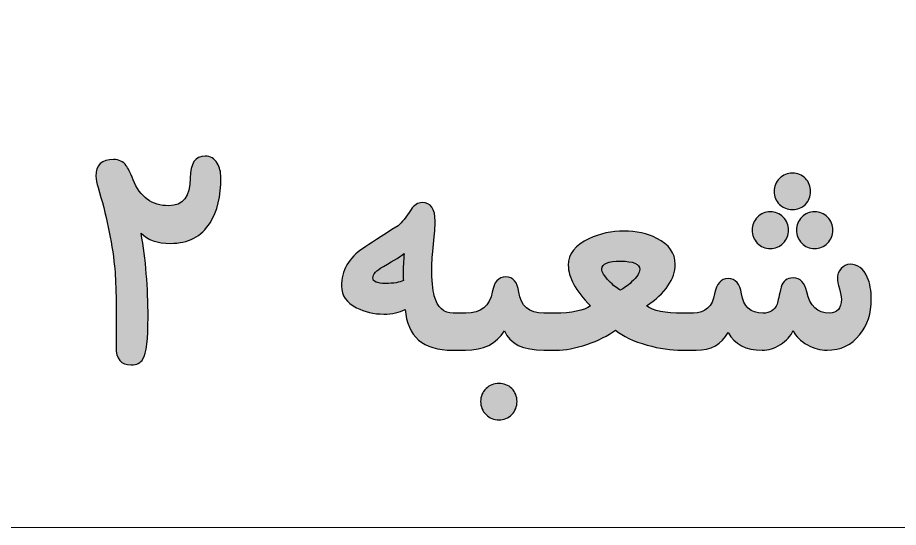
# Model space of a CAD drawing. Header units: millimetres. Extents: x -131.9 to -92.1, y -21.3 to 18.5.
# Drawn here: x -107.42 to -99.97, y -21.33 to -17.02 of the extents above; entities that cross this region are included whole.
import ezdxf

# ---------------------------------------------------------------- set-up
doc = ezdxf.new("R2010")
doc.units = ezdxf.units.MM
doc.header["$MEASUREMENT"] = 0
doc.layers.add('Layer 1', color=7, linetype='Continuous')

msp = doc.modelspace()

# ---------------------------------------------------------------- hatches: boundary and pattern name
at = {"layer": 'Layer 1', "true_color": 0x373435}
h = msp.add_hatch(color=250, dxfattribs=at)
edge = h.paths.add_edge_path()
edge.add_spline(control_points=[(-105.7035, -18.3686), (-105.7035, -18.528), (-105.7339, -18.6561), (-105.7949, -18.7522), (-105.8676, -18.8679), (-105.9793, -18.9257), (-106.1301, -18.9257), (-106.2418, -18.9257), (-106.3247, -18.8967), (-106.3785, -18.839), (-106.3395, -19.0616), (-106.3199, -19.2992), (-106.3199, -19.5515), (-106.3199, -19.7367), (-106.334, -19.8547), (-106.3629, -19.904), (-106.3824, -19.9375), (-106.416, -19.9539), (-106.4621, -19.9539), (-106.5489, -19.9539), (-106.591, -19.904), (-106.5902, -19.8032), (-106.5864, -19.4641), (-106.591, -19.2359), (-106.6036, -19.1195), (-106.627, -18.9015), (-106.6738, -18.6796), (-106.7434, -18.4546), (-106.7551, -18.4163), (-106.7614, -18.3843), (-106.7614, -18.3577), (-106.7614, -18.2631), (-106.7114, -18.2162), (-106.6114, -18.2162), (-106.5661, -18.2162), (-106.5301, -18.2334), (-106.5044, -18.2686), (-106.4895, -18.2874), (-106.4708, -18.3272), (-106.4465, -18.3874), (-106.3871, -18.5343), (-106.2863, -18.6077), (-106.145, -18.6077), (-106.0238, -18.6077), (-105.9629, -18.5296), (-105.9629, -18.3734), (-105.9629, -18.2498), (-105.9207, -18.1881), (-105.8363, -18.1881), (-105.7925, -18.1881), (-105.7582, -18.2085), (-105.7339, -18.2483), (-105.7136, -18.2819), (-105.7035, -18.3218), (-105.7035, -18.3686)], knot_values=[0, 0, 0, 0, 0.055556, 0.055556, 0.055556, 0.111111, 0.111111, 0.111111, 0.166667, 0.166667, 0.166667, 0.222222, 0.222222, 0.222222, 0.277778, 0.277778, 0.277778, 0.333333, 0.333333, 0.333333, 0.388889, 0.388889, 0.388889, 0.444444, 0.444444, 0.444444, 0.5, 0.5, 0.5, 0.555556, 0.555556, 0.555556, 0.611111, 0.611111, 0.611111, 0.666667, 0.666667, 0.666667, 0.722222, 0.722222, 0.722222, 0.777778, 0.777778, 0.777778, 0.833333, 0.833333, 0.833333, 0.888889, 0.888889, 0.888889, 0.944444, 0.944444, 0.944444, 1, 1, 1, 1], degree=3, periodic=1)
h = msp.add_hatch(color=250, dxfattribs=at)
edge = h.paths.add_edge_path()
edge.add_spline(control_points=[(-101.0203, -18.4866), (-101.0203, -18.4436), (-101.0055, -18.407), (-100.975, -18.3764), (-100.9453, -18.3467), (-100.9086, -18.3319), (-100.8657, -18.3319), (-100.8226, -18.3319), (-100.7859, -18.3467), (-100.7562, -18.3764), (-100.7273, -18.407), (-100.7125, -18.4436), (-100.7125, -18.4866), (-100.7125, -18.5296), (-100.7273, -18.5663), (-100.7562, -18.596), (-100.7859, -18.6257), (-100.8226, -18.6405), (-100.8657, -18.6405), (-100.9086, -18.6405), (-100.9453, -18.6257), (-100.975, -18.596), (-101.0055, -18.5663), (-101.0203, -18.5296), (-101.0203, -18.4866)], knot_values=[0, 0, 0, 0, 0.125, 0.125, 0.125, 0.25, 0.25, 0.25, 0.375, 0.375, 0.375, 0.5, 0.5, 0.5, 0.625, 0.625, 0.625, 0.75, 0.75, 0.75, 0.875, 0.875, 0.875, 1, 1, 1, 1], degree=3, periodic=1)
h = msp.add_hatch(color=250, dxfattribs=at)
edge = h.paths.add_edge_path()
edge.add_spline(control_points=[(-103.6478, -19.8297), (-103.6478, -19.8297), (-103.7284, -19.8297), (-103.7284, -19.8297), (-103.7284, -19.8297), (-103.7431, -19.8297), (-103.7431, -19.8297), (-103.9924, -19.8297), (-104.126, -19.7148), (-104.1432, -19.4843), (-104.1932, -19.5109), (-104.2534, -19.5242), (-104.3245, -19.5242), (-104.4088, -19.5242), (-104.4854, -19.5062), (-104.5549, -19.4703), (-104.6401, -19.4265), (-104.6831, -19.3664), (-104.6831, -19.289), (-104.6831, -19.1561), (-104.6213, -19.0484), (-104.4971, -18.9655), (-104.4463, -18.9327), (-104.3479, -18.8694), (-104.2033, -18.7765), (-104.1721, -18.7506), (-104.1353, -18.7054), (-104.0932, -18.6405), (-104.0674, -18.6007), (-104.0361, -18.5812), (-104.0001, -18.5812), (-103.9268, -18.5812), (-103.89, -18.6335), (-103.89, -18.7382), (-103.89, -18.7812), (-103.8947, -18.8461), (-103.9041, -18.9327), (-103.9135, -19.0195), (-103.9182, -19.0843), (-103.9182, -19.1273), (-103.9182, -19.2374), (-103.9111, -19.3187), (-103.8971, -19.371), (-103.8698, -19.4679), (-103.8166, -19.5163), (-103.7377, -19.5163), (-103.7377, -19.5163), (-103.7284, -19.5163), (-103.7284, -19.5163), (-103.7284, -19.5163), (-103.6478, -19.5163), (-103.6478, -19.5163), (-103.6478, -19.5163), (-103.6315, -19.5163), (-103.6315, -19.5163), (-103.501, -19.5163), (-103.426, -19.457), (-103.4064, -19.3374), (-103.3931, -19.2523), (-103.3549, -19.2093), (-103.2923, -19.2093), (-103.2291, -19.2093), (-103.1924, -19.2523), (-103.1822, -19.3374), (-103.1674, -19.457), (-103.0962, -19.5163), (-102.9689, -19.5163), (-102.9689, -19.5163), (-102.9572, -19.5163), (-102.9572, -19.5163), (-102.9572, -19.5163), (-102.8845, -19.5163), (-102.8845, -19.5163), (-102.8845, -19.5163), (-102.8791, -19.5163), (-102.8791, -19.5163), (-102.732, -19.5159), (-102.6307, -19.4957), (-102.5759, -19.4546), (-102.7008, -19.3273), (-102.7634, -19.2124), (-102.7634, -19.1101), (-102.7634, -19.0155), (-102.7048, -18.9414), (-102.5883, -18.8866), (-102.4962, -18.8437), (-102.3969, -18.8218), (-102.2907, -18.8218), (-102.1883, -18.8218), (-102.0961, -18.8421), (-102.0134, -18.8835), (-101.9102, -18.9351), (-101.8586, -19.0078), (-101.8586, -19.1007), (-101.8586, -19.2296), (-101.9399, -19.3484), (-102.1024, -19.4554), (-102.0454, -19.4961), (-101.943, -19.5163), (-101.7953, -19.5163), (-101.7953, -19.5163), (-101.7595, -19.5163), (-101.7595, -19.5163), (-101.7595, -19.5163), (-101.7095, -19.5163), (-101.7095, -19.5163), (-101.7095, -19.5163), (-101.7046, -19.5163), (-101.7046, -19.5163), (-101.6036, -19.5147), (-101.5435, -19.46), (-101.525, -19.3523), (-101.5102, -19.2672), (-101.4711, -19.2241), (-101.4094, -19.2241), (-101.3469, -19.2241), (-101.3094, -19.2672), (-101.2977, -19.3523), (-101.2828, -19.4617), (-101.2227, -19.5163), (-101.1172, -19.5163), (-101.0563, -19.5163), (-101.0156, -19.4906), (-100.9954, -19.4398), (-100.9898, -19.4125), (-100.9782, -19.3648), (-100.961, -19.2953), (-100.9476, -19.2445), (-100.9141, -19.2187), (-100.8594, -19.2187), (-100.8, -19.2187), (-100.7617, -19.2577), (-100.7445, -19.3358), (-100.7188, -19.4562), (-100.6546, -19.5163), (-100.5539, -19.5163), (-100.4859, -19.5163), (-100.4523, -19.4766), (-100.4523, -19.3977), (-100.4523, -19.3781), (-100.4578, -19.3484), (-100.4687, -19.3093), (-100.4804, -19.271), (-100.4859, -19.2413), (-100.4859, -19.2218), (-100.4859, -19.1913), (-100.475, -19.1632), (-100.4539, -19.1391), (-100.4327, -19.1148), (-100.4078, -19.1031), (-100.3773, -19.1031), (-100.3124, -19.1031), (-100.2647, -19.1391), (-100.2335, -19.2109), (-100.2101, -19.264), (-100.1984, -19.3273), (-100.1984, -19.4007), (-100.1984, -19.5179), (-100.2311, -19.6172), (-100.2968, -19.6976), (-100.3663, -19.786), (-100.4586, -19.8297), (-100.5733, -19.8297), (-100.6304, -19.8297), (-100.6852, -19.8148), (-100.739, -19.7852), (-100.7977, -19.7539), (-100.8374, -19.7132), (-100.8594, -19.664), (-100.8805, -19.7109), (-100.9171, -19.75), (-100.9679, -19.782), (-101.0187, -19.8141), (-101.0703, -19.8297), (-101.1227, -19.8297), (-101.2609, -19.8297), (-101.3562, -19.7797), (-101.4094, -19.6804), (-101.4647, -19.7792), (-101.5547, -19.8292), (-101.6797, -19.8297), (-101.6797, -19.8297), (-101.6813, -19.8297), (-101.6813, -19.8297), (-101.6813, -19.8297), (-101.7595, -19.8297), (-101.7595, -19.8297), (-101.7595, -19.8297), (-101.8008, -19.8297), (-101.8008, -19.8297), (-101.8938, -19.8297), (-101.9922, -19.8156), (-102.0961, -19.7867), (-102.2125, -19.7547), (-102.3008, -19.7125), (-102.3625, -19.6602), (-102.429, -19.7078), (-102.5094, -19.7484), (-102.6055, -19.7805), (-102.7016, -19.8133), (-102.7892, -19.8297), (-102.8681, -19.8297), (-102.8681, -19.8297), (-102.8791, -19.8297), (-102.8791, -19.8297), (-102.8791, -19.8297), (-102.9572, -19.8297), (-102.9572, -19.8297), (-102.9572, -19.8297), (-102.9689, -19.8297), (-102.9689, -19.8297), (-103.147, -19.8297), (-103.2587, -19.7749), (-103.3033, -19.6656), (-103.3706, -19.7749), (-103.4807, -19.8297), (-103.6338, -19.8297), (-103.6338, -19.8297), (-103.6478, -19.8297), (-103.6478, -19.8297)], knot_values=[0, 0, 0, 0, 0.013699, 0.013699, 0.013699, 0.027397, 0.027397, 0.027397, 0.041096, 0.041096, 0.041096, 0.054795, 0.054795, 0.054795, 0.068493, 0.068493, 0.068493, 0.082192, 0.082192, 0.082192, 0.09589, 0.09589, 0.09589, 0.109589, 0.109589, 0.109589, 0.123288, 0.123288, 0.123288, 0.136986, 0.136986, 0.136986, 0.150685, 0.150685, 0.150685, 0.164384, 0.164384, 0.164384, 0.178082, 0.178082, 0.178082, 0.191781, 0.191781, 0.191781, 0.205479, 0.205479, 0.205479, 0.219178, 0.219178, 0.219178, 0.232877, 0.232877, 0.232877, 0.246575, 0.246575, 0.246575, 0.260274, 0.260274, 0.260274, 0.273973, 0.273973, 0.273973, 0.287671, 0.287671, 0.287671, 0.30137, 0.30137, 0.30137, 0.315068, 0.315068, 0.315068, 0.328767, 0.328767, 0.328767, 0.342466, 0.342466, 0.342466, 0.356164, 0.356164, 0.356164, 0.369863, 0.369863, 0.369863, 0.383562, 0.383562, 0.383562, 0.39726, 0.39726, 0.39726, 0.410959, 0.410959, 0.410959, 0.424658, 0.424658, 0.424658, 0.438356, 0.438356, 0.438356, 0.452055, 0.452055, 0.452055, 0.465753, 0.465753, 0.465753, 0.479452, 0.479452, 0.479452, 0.493151, 0.493151, 0.493151, 0.506849, 0.506849, 0.506849, 0.520548, 0.520548, 0.520548, 0.534247, 0.534247, 0.534247, 0.547945, 0.547945, 0.547945, 0.561644, 0.561644, 0.561644, 0.575342, 0.575342, 0.575342, 0.589041, 0.589041, 0.589041, 0.60274, 0.60274, 0.60274, 0.616438, 0.616438, 0.616438, 0.630137, 0.630137, 0.630137, 0.643836, 0.643836, 0.643836, 0.657534, 0.657534, 0.657534, 0.671233, 0.671233, 0.671233, 0.684932, 0.684932, 0.684932, 0.69863, 0.69863, 0.69863, 0.712329, 0.712329, 0.712329, 0.726027, 0.726027, 0.726027, 0.739726, 0.739726, 0.739726, 0.753425, 0.753425, 0.753425, 0.767123, 0.767123, 0.767123, 0.780822, 0.780822, 0.780822, 0.794521, 0.794521, 0.794521, 0.808219, 0.808219, 0.808219, 0.821918, 0.821918, 0.821918, 0.835616, 0.835616, 0.835616, 0.849315, 0.849315, 0.849315, 0.863014, 0.863014, 0.863014, 0.876712, 0.876712, 0.876712, 0.890411, 0.890411, 0.890411, 0.90411, 0.90411, 0.90411, 0.917808, 0.917808, 0.917808, 0.931507, 0.931507, 0.931507, 0.945205, 0.945205, 0.945205, 0.958904, 0.958904, 0.958904, 0.972603, 0.972603, 0.972603, 0.986301, 0.986301, 0.986301, 1, 1, 1, 1], degree=3, periodic=1)
h = msp.add_hatch(color=250, dxfattribs=at)
edge = h.paths.add_edge_path()
edge.add_spline(control_points=[(-101.2078, -18.8139), (-101.2078, -18.7718), (-101.1929, -18.735), (-101.1625, -18.7046), (-101.132, -18.6741), (-101.0961, -18.6593), (-101.0539, -18.6593), (-101.011, -18.6593), (-100.975, -18.6741), (-100.9446, -18.7038), (-100.9141, -18.7342), (-100.8991, -18.771), (-100.8991, -18.8139), (-100.8991, -18.857), (-100.9141, -18.8929), (-100.9446, -18.9234), (-100.975, -18.9538), (-101.011, -18.9687), (-101.0539, -18.9687), (-101.0968, -18.9687), (-101.1336, -18.9538), (-101.1633, -18.9234), (-101.1929, -18.8929), (-101.2078, -18.857), (-101.2078, -18.8139)], knot_values=[0, 0, 0, 0, 0.125, 0.125, 0.125, 0.25, 0.25, 0.25, 0.375, 0.375, 0.375, 0.5, 0.5, 0.5, 0.625, 0.625, 0.625, 0.75, 0.75, 0.75, 0.875, 0.875, 0.875, 1, 1, 1, 1], degree=3, periodic=1)
h = msp.add_hatch(color=250, dxfattribs=at)
edge = h.paths.add_edge_path()
edge.add_spline(control_points=[(-100.8321, -18.8139), (-100.8321, -18.7718), (-100.8171, -18.735), (-100.7867, -18.7046), (-100.757, -18.6741), (-100.721, -18.6593), (-100.6789, -18.6593), (-100.6359, -18.6593), (-100.5992, -18.6741), (-100.5695, -18.7038), (-100.5398, -18.7342), (-100.5249, -18.771), (-100.5249, -18.8139), (-100.5249, -18.857), (-100.5398, -18.8929), (-100.5695, -18.9234), (-100.5992, -18.9538), (-100.6359, -18.9687), (-100.6789, -18.9687), (-100.7218, -18.9687), (-100.7578, -18.9538), (-100.7874, -18.9234), (-100.8171, -18.8929), (-100.8321, -18.857), (-100.8321, -18.8139)], knot_values=[0, 0, 0, 0, 0.125, 0.125, 0.125, 0.25, 0.25, 0.25, 0.375, 0.375, 0.375, 0.5, 0.5, 0.5, 0.625, 0.625, 0.625, 0.75, 0.75, 0.75, 0.875, 0.875, 0.875, 1, 1, 1, 1], degree=3, periodic=1)
h = msp.add_hatch(color=250, dxfattribs=at)
edge = h.paths.add_edge_path()
edge.add_spline(control_points=[(-104.1525, -19.0116), (-104.1737, -19.0304), (-104.2322, -19.0663), (-104.3275, -19.1203), (-104.3878, -19.1547), (-104.4174, -19.1875), (-104.4174, -19.2187), (-104.4174, -19.2492), (-104.3815, -19.2648), (-104.3095, -19.2648), (-104.2417, -19.2648), (-104.1909, -19.2562), (-104.1588, -19.239), (-104.1596, -19.2203), (-104.1604, -19.2), (-104.1604, -19.1788), (-104.1604, -19.1304), (-104.1581, -19.0749), (-104.1525, -19.0116)], knot_values=[0, 0, 0, 0, 0.166667, 0.166667, 0.166667, 0.333333, 0.333333, 0.333333, 0.5, 0.5, 0.5, 0.666667, 0.666667, 0.666667, 0.833333, 0.833333, 0.833333, 1, 1, 1, 1], degree=3, periodic=1)
h = msp.add_hatch(color=250, dxfattribs=at)
edge = h.paths.add_edge_path()
edge.add_spline(control_points=[(-102.1587, -19.146), (-102.1587, -19.0999), (-102.2125, -19.0765), (-102.3204, -19.0765), (-102.4258, -19.0765), (-102.479, -19.0984), (-102.479, -19.1421), (-102.479, -19.1672), (-102.4586, -19.2008), (-102.4189, -19.2429), (-102.3829, -19.2812), (-102.3509, -19.3078), (-102.3235, -19.321), (-102.2953, -19.3085), (-102.2633, -19.2859), (-102.2273, -19.2523), (-102.1813, -19.2101), (-102.1587, -19.1749), (-102.1587, -19.146)], knot_values=[0, 0, 0, 0, 0.166667, 0.166667, 0.166667, 0.333333, 0.333333, 0.333333, 0.5, 0.5, 0.5, 0.666667, 0.666667, 0.666667, 0.833333, 0.833333, 0.833333, 1, 1, 1, 1], degree=3, periodic=1)
h = msp.add_hatch(color=250, dxfattribs=at)
edge = h.paths.add_edge_path()
edge.add_spline(control_points=[(-103.197, -20.2633), (-103.197, -20.3063), (-103.2119, -20.3439), (-103.2409, -20.3743), (-103.2705, -20.4048), (-103.3072, -20.4196), (-103.3502, -20.4196), (-103.3931, -20.4196), (-103.4299, -20.4048), (-103.4596, -20.3743), (-103.49, -20.3439), (-103.5049, -20.3063), (-103.5049, -20.2633), (-103.5049, -20.2203), (-103.49, -20.1836), (-103.4596, -20.1547), (-103.4299, -20.125), (-103.3931, -20.1102), (-103.3502, -20.1102), (-103.3072, -20.1102), (-103.2705, -20.125), (-103.2409, -20.1547), (-103.2119, -20.1836), (-103.197, -20.2203), (-103.197, -20.2633)], knot_values=[0, 0, 0, 0, 0.125, 0.125, 0.125, 0.25, 0.25, 0.25, 0.375, 0.375, 0.375, 0.5, 0.5, 0.5, 0.625, 0.625, 0.625, 0.75, 0.75, 0.75, 0.875, 0.875, 0.875, 1, 1, 1, 1], degree=3, periodic=1)

# ---------------------------------------------------------------- linework, layer by layer
at = {"layer": 'Layer 1', "color": 250, "lineweight": 18}
msp.add_open_spline([(-128.8774, 18.4715), (-128.8774, 18.4715), (-95.0772, 18.4715), (-95.0772, 18.4715), (-93.4273, 18.4715), (-92.0773, 17.1215), (-92.0773, 15.4715), (-92.0773, 15.4715), (-92.0773, -18.3285), (-92.0773, -18.3285), (-92.0773, -19.9785), (-93.4273, -21.3285), (-95.0772, -21.3285), (-95.0772, -21.3285), (-128.8774, -21.3285), (-128.8774, -21.3285), (-130.5273, -21.3285), (-131.8773, -19.9785), (-131.8773, -18.3285), (-131.8773, -18.3285), (-131.8773, 15.4715), (-131.8773, 15.4715), (-131.8773, 17.1215), (-130.5273, 18.4715), (-128.8774, 18.4715)], degree=3, knots=[0, 0, 0, 0, 0.125, 0.125, 0.125, 0.25, 0.25, 0.25, 0.375, 0.375, 0.375, 0.5, 0.5, 0.5, 0.625, 0.625, 0.625, 0.75, 0.75, 0.75, 0.875, 0.875, 0.875, 1, 1, 1, 1], dxfattribs=at)
at = {"layer": 'Layer 1', "color": 250}
for points, knots in [([(-105.7035, -18.3686), (-105.7035, -18.528), (-105.7339, -18.6561), (-105.7949, -18.7522), (-105.8676, -18.8679), (-105.9793, -18.9257), (-106.1301, -18.9257), (-106.2418, -18.9257), (-106.3247, -18.8967), (-106.3785, -18.839), (-106.3395, -19.0616), (-106.3199, -19.2992), (-106.3199, -19.5515), (-106.3199, -19.7367), (-106.334, -19.8547), (-106.3629, -19.904), (-106.3824, -19.9375), (-106.416, -19.9539), (-106.4621, -19.9539), (-106.5489, -19.9539), (-106.591, -19.904), (-106.5902, -19.8032), (-106.5864, -19.4641), (-106.591, -19.2359), (-106.6036, -19.1195), (-106.627, -18.9015), (-106.6738, -18.6796), (-106.7434, -18.4546), (-106.7551, -18.4163), (-106.7614, -18.3843), (-106.7614, -18.3577), (-106.7614, -18.2631), (-106.7114, -18.2162), (-106.6114, -18.2162), (-106.5661, -18.2162), (-106.5301, -18.2334), (-106.5044, -18.2686), (-106.4895, -18.2874), (-106.4708, -18.3272), (-106.4465, -18.3874), (-106.3871, -18.5343), (-106.2863, -18.6077), (-106.145, -18.6077), (-106.0238, -18.6077), (-105.9629, -18.5296), (-105.9629, -18.3734), (-105.9629, -18.2498), (-105.9207, -18.1881), (-105.8363, -18.1881), (-105.7925, -18.1881), (-105.7582, -18.2085), (-105.7339, -18.2483), (-105.7136, -18.2819), (-105.7035, -18.3218), (-105.7035, -18.3686)], [0, 0, 0, 0, 0.055556, 0.055556, 0.055556, 0.111111, 0.111111, 0.111111, 0.166667, 0.166667, 0.166667, 0.222222, 0.222222, 0.222222, 0.277778, 0.277778, 0.277778, 0.333333, 0.333333, 0.333333, 0.388889, 0.388889, 0.388889, 0.444444, 0.444444, 0.444444, 0.5, 0.5, 0.5, 0.555556, 0.555556, 0.555556, 0.611111, 0.611111, 0.611111, 0.666667, 0.666667, 0.666667, 0.722222, 0.722222, 0.722222, 0.777778, 0.777778, 0.777778, 0.833333, 0.833333, 0.833333, 0.888889, 0.888889, 0.888889, 0.944444, 0.944444, 0.944444, 1, 1, 1, 1]), ([(-101.0203, -18.4866), (-101.0203, -18.4436), (-101.0055, -18.407), (-100.975, -18.3764), (-100.9453, -18.3467), (-100.9086, -18.3319), (-100.8657, -18.3319), (-100.8226, -18.3319), (-100.7859, -18.3467), (-100.7562, -18.3764), (-100.7273, -18.407), (-100.7125, -18.4436), (-100.7125, -18.4866), (-100.7125, -18.5296), (-100.7273, -18.5663), (-100.7562, -18.596), (-100.7859, -18.6257), (-100.8226, -18.6405), (-100.8657, -18.6405), (-100.9086, -18.6405), (-100.9453, -18.6257), (-100.975, -18.596), (-101.0055, -18.5663), (-101.0203, -18.5296), (-101.0203, -18.4866)], [0, 0, 0, 0, 0.125, 0.125, 0.125, 0.25, 0.25, 0.25, 0.375, 0.375, 0.375, 0.5, 0.5, 0.5, 0.625, 0.625, 0.625, 0.75, 0.75, 0.75, 0.875, 0.875, 0.875, 1, 1, 1, 1]), ([(-103.6478, -19.8297), (-103.6478, -19.8297), (-103.7284, -19.8297), (-103.7284, -19.8297), (-103.7284, -19.8297), (-103.7431, -19.8297), (-103.7431, -19.8297), (-103.9924, -19.8297), (-104.126, -19.7148), (-104.1432, -19.4843), (-104.1932, -19.5109), (-104.2534, -19.5242), (-104.3245, -19.5242), (-104.4088, -19.5242), (-104.4854, -19.5062), (-104.5549, -19.4703), (-104.6401, -19.4265), (-104.6831, -19.3664), (-104.6831, -19.289), (-104.6831, -19.1561), (-104.6213, -19.0484), (-104.4971, -18.9655), (-104.4463, -18.9327), (-104.3479, -18.8694), (-104.2033, -18.7765), (-104.1721, -18.7506), (-104.1353, -18.7054), (-104.0932, -18.6405), (-104.0674, -18.6007), (-104.0361, -18.5812), (-104.0001, -18.5812), (-103.9268, -18.5812), (-103.89, -18.6335), (-103.89, -18.7382), (-103.89, -18.7812), (-103.8947, -18.8461), (-103.9041, -18.9327), (-103.9135, -19.0195), (-103.9182, -19.0843), (-103.9182, -19.1273), (-103.9182, -19.2374), (-103.9111, -19.3187), (-103.8971, -19.371), (-103.8698, -19.4679), (-103.8166, -19.5163), (-103.7377, -19.5163), (-103.7377, -19.5163), (-103.7284, -19.5163), (-103.7284, -19.5163), (-103.7284, -19.5163), (-103.6478, -19.5163), (-103.6478, -19.5163), (-103.6478, -19.5163), (-103.6315, -19.5163), (-103.6315, -19.5163), (-103.501, -19.5163), (-103.426, -19.457), (-103.4064, -19.3374), (-103.3931, -19.2523), (-103.3549, -19.2093), (-103.2923, -19.2093), (-103.2291, -19.2093), (-103.1924, -19.2523), (-103.1822, -19.3374), (-103.1674, -19.457), (-103.0962, -19.5163), (-102.9689, -19.5163), (-102.9689, -19.5163), (-102.9572, -19.5163), (-102.9572, -19.5163), (-102.9572, -19.5163), (-102.8845, -19.5163), (-102.8845, -19.5163), (-102.8845, -19.5163), (-102.8791, -19.5163), (-102.8791, -19.5163), (-102.732, -19.5159), (-102.6307, -19.4957), (-102.5759, -19.4546), (-102.7008, -19.3273), (-102.7634, -19.2124), (-102.7634, -19.1101), (-102.7634, -19.0155), (-102.7048, -18.9414), (-102.5883, -18.8866), (-102.4962, -18.8437), (-102.3969, -18.8218), (-102.2907, -18.8218), (-102.1883, -18.8218), (-102.0961, -18.8421), (-102.0134, -18.8835), (-101.9102, -18.9351), (-101.8586, -19.0078), (-101.8586, -19.1007), (-101.8586, -19.2296), (-101.9399, -19.3484), (-102.1024, -19.4554), (-102.0454, -19.4961), (-101.943, -19.5163), (-101.7953, -19.5163), (-101.7953, -19.5163), (-101.7595, -19.5163), (-101.7595, -19.5163), (-101.7595, -19.5163), (-101.7095, -19.5163), (-101.7095, -19.5163), (-101.7095, -19.5163), (-101.7046, -19.5163), (-101.7046, -19.5163), (-101.6036, -19.5147), (-101.5435, -19.46), (-101.525, -19.3523), (-101.5102, -19.2672), (-101.4711, -19.2241), (-101.4094, -19.2241), (-101.3469, -19.2241), (-101.3094, -19.2672), (-101.2977, -19.3523), (-101.2828, -19.4617), (-101.2227, -19.5163), (-101.1172, -19.5163), (-101.0563, -19.5163), (-101.0156, -19.4906), (-100.9954, -19.4398), (-100.9898, -19.4125), (-100.9782, -19.3648), (-100.961, -19.2953), (-100.9476, -19.2445), (-100.9141, -19.2187), (-100.8594, -19.2187), (-100.8, -19.2187), (-100.7617, -19.2577), (-100.7445, -19.3358), (-100.7188, -19.4562), (-100.6546, -19.5163), (-100.5539, -19.5163), (-100.4859, -19.5163), (-100.4523, -19.4766), (-100.4523, -19.3977), (-100.4523, -19.3781), (-100.4578, -19.3484), (-100.4687, -19.3093), (-100.4804, -19.271), (-100.4859, -19.2413), (-100.4859, -19.2218), (-100.4859, -19.1913), (-100.475, -19.1632), (-100.4539, -19.1391), (-100.4327, -19.1148), (-100.4078, -19.1031), (-100.3773, -19.1031), (-100.3124, -19.1031), (-100.2647, -19.1391), (-100.2335, -19.2109), (-100.2101, -19.264), (-100.1984, -19.3273), (-100.1984, -19.4007), (-100.1984, -19.5179), (-100.2311, -19.6172), (-100.2968, -19.6976), (-100.3663, -19.786), (-100.4586, -19.8297), (-100.5733, -19.8297), (-100.6304, -19.8297), (-100.6852, -19.8148), (-100.739, -19.7852), (-100.7977, -19.7539), (-100.8374, -19.7132), (-100.8594, -19.664), (-100.8805, -19.7109), (-100.9171, -19.75), (-100.9679, -19.782), (-101.0187, -19.8141), (-101.0703, -19.8297), (-101.1227, -19.8297), (-101.2609, -19.8297), (-101.3562, -19.7797), (-101.4094, -19.6804), (-101.4647, -19.7792), (-101.5547, -19.8292), (-101.6797, -19.8297), (-101.6797, -19.8297), (-101.6813, -19.8297), (-101.6813, -19.8297), (-101.6813, -19.8297), (-101.7595, -19.8297), (-101.7595, -19.8297), (-101.7595, -19.8297), (-101.8008, -19.8297), (-101.8008, -19.8297), (-101.8938, -19.8297), (-101.9922, -19.8156), (-102.0961, -19.7867), (-102.2125, -19.7547), (-102.3008, -19.7125), (-102.3625, -19.6602), (-102.429, -19.7078), (-102.5094, -19.7484), (-102.6055, -19.7805), (-102.7016, -19.8133), (-102.7892, -19.8297), (-102.8681, -19.8297), (-102.8681, -19.8297), (-102.8791, -19.8297), (-102.8791, -19.8297), (-102.8791, -19.8297), (-102.9572, -19.8297), (-102.9572, -19.8297), (-102.9572, -19.8297), (-102.9689, -19.8297), (-102.9689, -19.8297), (-103.147, -19.8297), (-103.2587, -19.7749), (-103.3033, -19.6656), (-103.3706, -19.7749), (-103.4807, -19.8297), (-103.6338, -19.8297), (-103.6338, -19.8297), (-103.6478, -19.8297), (-103.6478, -19.8297)], [0, 0, 0, 0, 0.013699, 0.013699, 0.013699, 0.027397, 0.027397, 0.027397, 0.041096, 0.041096, 0.041096, 0.054795, 0.054795, 0.054795, 0.068493, 0.068493, 0.068493, 0.082192, 0.082192, 0.082192, 0.09589, 0.09589, 0.09589, 0.109589, 0.109589, 0.109589, 0.123288, 0.123288, 0.123288, 0.136986, 0.136986, 0.136986, 0.150685, 0.150685, 0.150685, 0.164384, 0.164384, 0.164384, 0.178082, 0.178082, 0.178082, 0.191781, 0.191781, 0.191781, 0.205479, 0.205479, 0.205479, 0.219178, 0.219178, 0.219178, 0.232877, 0.232877, 0.232877, 0.246575, 0.246575, 0.246575, 0.260274, 0.260274, 0.260274, 0.273973, 0.273973, 0.273973, 0.287671, 0.287671, 0.287671, 0.30137, 0.30137, 0.30137, 0.315068, 0.315068, 0.315068, 0.328767, 0.328767, 0.328767, 0.342466, 0.342466, 0.342466, 0.356164, 0.356164, 0.356164, 0.369863, 0.369863, 0.369863, 0.383562, 0.383562, 0.383562, 0.39726, 0.39726, 0.39726, 0.410959, 0.410959, 0.410959, 0.424658, 0.424658, 0.424658, 0.438356, 0.438356, 0.438356, 0.452055, 0.452055, 0.452055, 0.465753, 0.465753, 0.465753, 0.479452, 0.479452, 0.479452, 0.493151, 0.493151, 0.493151, 0.506849, 0.506849, 0.506849, 0.520548, 0.520548, 0.520548, 0.534247, 0.534247, 0.534247, 0.547945, 0.547945, 0.547945, 0.561644, 0.561644, 0.561644, 0.575342, 0.575342, 0.575342, 0.589041, 0.589041, 0.589041, 0.60274, 0.60274, 0.60274, 0.616438, 0.616438, 0.616438, 0.630137, 0.630137, 0.630137, 0.643836, 0.643836, 0.643836, 0.657534, 0.657534, 0.657534, 0.671233, 0.671233, 0.671233, 0.684932, 0.684932, 0.684932, 0.69863, 0.69863, 0.69863, 0.712329, 0.712329, 0.712329, 0.726027, 0.726027, 0.726027, 0.739726, 0.739726, 0.739726, 0.753425, 0.753425, 0.753425, 0.767123, 0.767123, 0.767123, 0.780822, 0.780822, 0.780822, 0.794521, 0.794521, 0.794521, 0.808219, 0.808219, 0.808219, 0.821918, 0.821918, 0.821918, 0.835616, 0.835616, 0.835616, 0.849315, 0.849315, 0.849315, 0.863014, 0.863014, 0.863014, 0.876712, 0.876712, 0.876712, 0.890411, 0.890411, 0.890411, 0.90411, 0.90411, 0.90411, 0.917808, 0.917808, 0.917808, 0.931507, 0.931507, 0.931507, 0.945205, 0.945205, 0.945205, 0.958904, 0.958904, 0.958904, 0.972603, 0.972603, 0.972603, 0.986301, 0.986301, 0.986301, 1, 1, 1, 1]), ([(-101.2078, -18.8139), (-101.2078, -18.7718), (-101.1929, -18.735), (-101.1625, -18.7046), (-101.132, -18.6741), (-101.0961, -18.6593), (-101.0539, -18.6593), (-101.011, -18.6593), (-100.975, -18.6741), (-100.9446, -18.7038), (-100.9141, -18.7342), (-100.8991, -18.771), (-100.8991, -18.8139), (-100.8991, -18.857), (-100.9141, -18.8929), (-100.9446, -18.9234), (-100.975, -18.9538), (-101.011, -18.9687), (-101.0539, -18.9687), (-101.0968, -18.9687), (-101.1336, -18.9538), (-101.1633, -18.9234), (-101.1929, -18.8929), (-101.2078, -18.857), (-101.2078, -18.8139)], [0, 0, 0, 0, 0.125, 0.125, 0.125, 0.25, 0.25, 0.25, 0.375, 0.375, 0.375, 0.5, 0.5, 0.5, 0.625, 0.625, 0.625, 0.75, 0.75, 0.75, 0.875, 0.875, 0.875, 1, 1, 1, 1]), ([(-100.8321, -18.8139), (-100.8321, -18.7718), (-100.8171, -18.735), (-100.7867, -18.7046), (-100.757, -18.6741), (-100.721, -18.6593), (-100.6789, -18.6593), (-100.6359, -18.6593), (-100.5992, -18.6741), (-100.5695, -18.7038), (-100.5398, -18.7342), (-100.5249, -18.771), (-100.5249, -18.8139), (-100.5249, -18.857), (-100.5398, -18.8929), (-100.5695, -18.9234), (-100.5992, -18.9538), (-100.6359, -18.9687), (-100.6789, -18.9687), (-100.7218, -18.9687), (-100.7578, -18.9538), (-100.7874, -18.9234), (-100.8171, -18.8929), (-100.8321, -18.857), (-100.8321, -18.8139)], [0, 0, 0, 0, 0.125, 0.125, 0.125, 0.25, 0.25, 0.25, 0.375, 0.375, 0.375, 0.5, 0.5, 0.5, 0.625, 0.625, 0.625, 0.75, 0.75, 0.75, 0.875, 0.875, 0.875, 1, 1, 1, 1]), ([(-104.1525, -19.0116), (-104.1737, -19.0304), (-104.2322, -19.0663), (-104.3275, -19.1203), (-104.3878, -19.1547), (-104.4174, -19.1875), (-104.4174, -19.2187), (-104.4174, -19.2492), (-104.3815, -19.2648), (-104.3095, -19.2648), (-104.2417, -19.2648), (-104.1909, -19.2562), (-104.1588, -19.239), (-104.1596, -19.2203), (-104.1604, -19.2), (-104.1604, -19.1788), (-104.1604, -19.1304), (-104.1581, -19.0749), (-104.1525, -19.0116)], [0, 0, 0, 0, 0.166667, 0.166667, 0.166667, 0.333333, 0.333333, 0.333333, 0.5, 0.5, 0.5, 0.666667, 0.666667, 0.666667, 0.833333, 0.833333, 0.833333, 1, 1, 1, 1]), ([(-102.1587, -19.146), (-102.1587, -19.0999), (-102.2125, -19.0765), (-102.3204, -19.0765), (-102.4258, -19.0765), (-102.479, -19.0984), (-102.479, -19.1421), (-102.479, -19.1672), (-102.4586, -19.2008), (-102.4189, -19.2429), (-102.3829, -19.2812), (-102.3509, -19.3078), (-102.3235, -19.321), (-102.2953, -19.3085), (-102.2633, -19.2859), (-102.2273, -19.2523), (-102.1813, -19.2101), (-102.1587, -19.1749), (-102.1587, -19.146)], [0, 0, 0, 0, 0.166667, 0.166667, 0.166667, 0.333333, 0.333333, 0.333333, 0.5, 0.5, 0.5, 0.666667, 0.666667, 0.666667, 0.833333, 0.833333, 0.833333, 1, 1, 1, 1]), ([(-103.197, -20.2633), (-103.197, -20.3063), (-103.2119, -20.3439), (-103.2409, -20.3743), (-103.2705, -20.4048), (-103.3072, -20.4196), (-103.3502, -20.4196), (-103.3931, -20.4196), (-103.4299, -20.4048), (-103.4596, -20.3743), (-103.49, -20.3439), (-103.5049, -20.3063), (-103.5049, -20.2633), (-103.5049, -20.2203), (-103.49, -20.1836), (-103.4596, -20.1547), (-103.4299, -20.125), (-103.3931, -20.1102), (-103.3502, -20.1102), (-103.3072, -20.1102), (-103.2705, -20.125), (-103.2409, -20.1547), (-103.2119, -20.1836), (-103.197, -20.2203), (-103.197, -20.2633)], [0, 0, 0, 0, 0.125, 0.125, 0.125, 0.25, 0.25, 0.25, 0.375, 0.375, 0.375, 0.5, 0.5, 0.5, 0.625, 0.625, 0.625, 0.75, 0.75, 0.75, 0.875, 0.875, 0.875, 1, 1, 1, 1])]:
    msp.add_open_spline(points, degree=3, knots=knots, dxfattribs=at)

doc.saveas('drawing.dxf')
